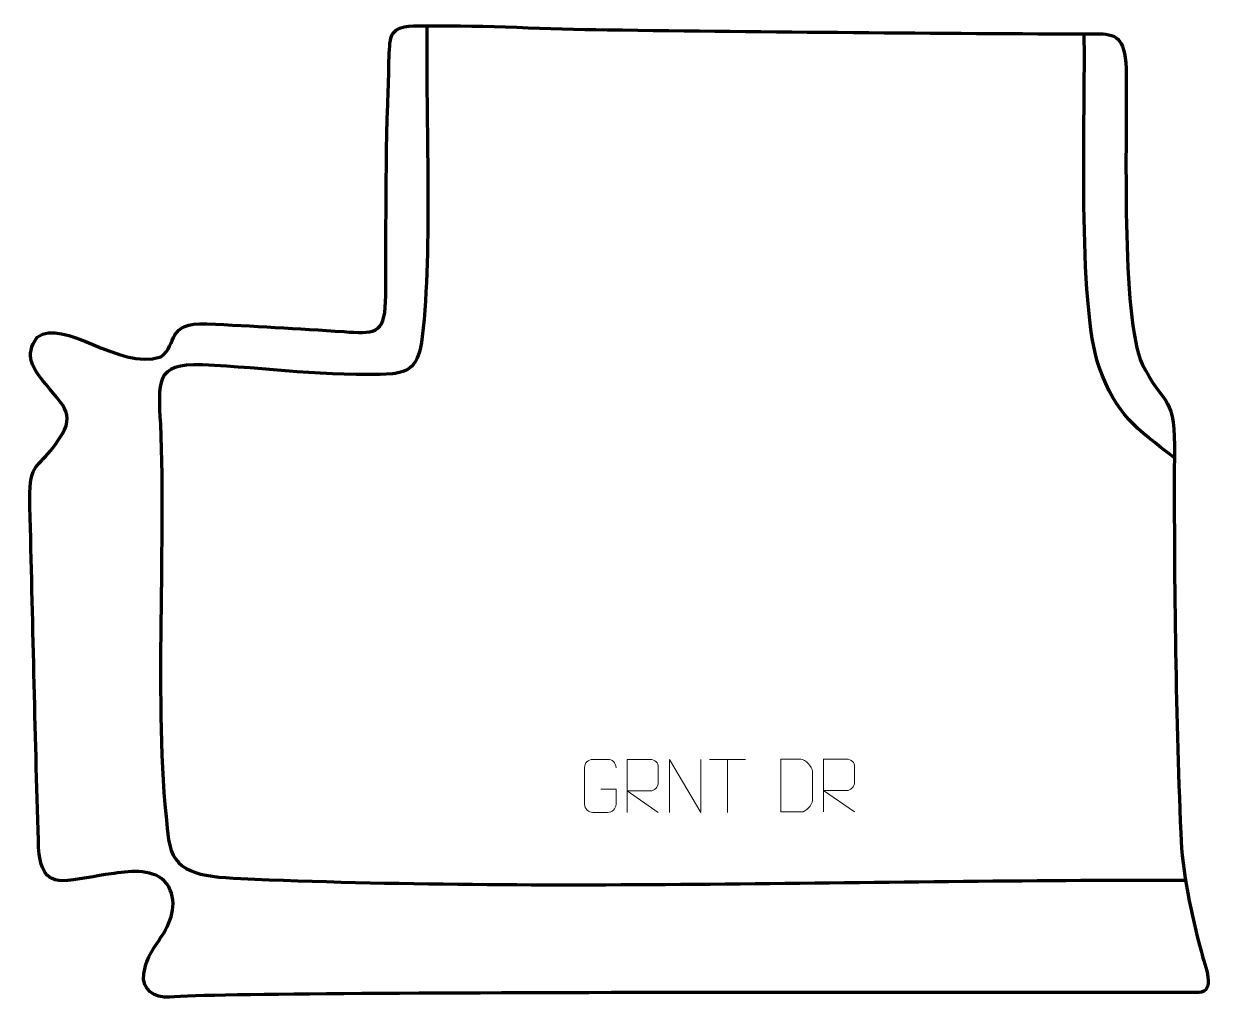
# Model space of a CAD drawing. Header units: millimetres. Extents: x -444 to 118, y 135 to 595.
import ezdxf

# ---------------------------------------------------------------- set-up
doc = ezdxf.new("R2010")
doc.units = ezdxf.units.MM
doc.header["$MEASUREMENT"] = 0
doc.layers.add('layer 2', color=7, linetype='Continuous')
doc.layers.add('layer 3', color=7, linetype='Continuous')

msp = doc.modelspace()

# ---------------------------------------------------------------- linework, layer by layer
at = {"layer": 'layer 2', "color": 140, "lineweight": 158}
for points, knots in [([(-253.7044, 593.5976), (-254.4332, 547.7734), (-251.0363, 490.3963), (-255.8955, 446.9204), (-255.8955, 446.9204), (-257.5265, 432.328), (-262.8032, 430.5924), (-269.9959, 429.5567), (-269.9959, 429.5567), (-300.7062, 427.8892), (-329.206, 432.5456), (-359.5339, 433.7588), (-359.5339, 433.7588), (-382.2957, 434.6693), (-380.2141, 425.2223), (-379.3473, 405.7661), (-379.3473, 405.7661), (-376.6439, 345.0845), (-382.8774, 266.5174), (-375.4389, 210.0763), (-375.4389, 210.0763), (-373.3861, 194.5002), (-361.2385, 192.5307), (-341.4927, 191.6562), (-341.4927, 191.6562), (-198.6846, 185.3318), (-42.0834, 191.2316), (102.3243, 190.9233), (102.3243, 190.9233), (102.3243, 190.9233), (103.8246, 190.9201), (103.8246, 190.9201)], [0, 0, 0, 0, 0.11111111, 0.11111111, 0.11111111, 0.11111111, 0.22222222, 0.22222222, 0.22222222, 0.22222222, 0.33333333, 0.33333333, 0.33333333, 0.33333333, 0.44444444, 0.44444444, 0.44444444, 0.44444444, 0.55555556, 0.55555556, 0.55555556, 0.55555556, 0.66666667, 0.66666667, 0.66666667, 0.66666667, 0.77777778, 0.77777778, 0.77777778, 0.77777778, 1, 1, 1, 1]), ([(98.5754, 389.9622), (80.5196, 403.882), (71.2198, 410.167), (63.13, 432.6943), (63.13, 432.6943), (52.7883, 461.4927), (56.7194, 554.1532), (56.0805, 589.81)], [0, 0, 0, 0, 0.33333333, 0.33333333, 0.33333333, 0.33333333, 1, 1, 1, 1])]:
    msp.add_open_spline(points, degree=3, knots=knots, dxfattribs=at)
at = {"layer": 'layer 3', "color": 242, "lineweight": 158}
msp.add_open_spline([(-273.1883, 463.5322), (-273.5272, 447.976), (-279.1456, 448.4715), (-292.9206, 449.4456), (-292.9206, 449.4456), (-314.3535, 450.8912), (-335.9985, 452.1457), (-357.457, 453.1189), (-357.457, 453.1189), (-376.8683, 453.9993), (-370.7778, 443.5561), (-379.1821, 437.4954), (-379.1821, 437.4954), (-399.0713, 431.2472), (-425.0481, 456.175), (-437.36, 446.8895), (-437.36, 446.8895), (-443.6881, 438.044), (-439.6123, 432.2859), (-433.3943, 424.7087), (-433.3943, 424.7087), (-422.6726, 411.6434), (-418.2557, 409.4737), (-431.1759, 393.2412), (-431.1759, 393.2412), (-437.862, 384.8418), (-441.3639, 387.1323), (-440.8403, 366.8192), (-440.8403, 366.8192), (-439.4904, 314.4071), (-438.4219, 261.9112), (-436.8498, 209.5159), (-436.8498, 209.5159), (-436.6028, 201.2859), (-435.8981, 190.4237), (-425.3989, 190.6334), (-425.3989, 190.6334), (-419.7349, 190.7465), (-408.8724, 192.9911), (-402.6031, 193.8799), (-402.6031, 193.8799), (-394.6922, 195.0014), (-383.8325, 196.5676), (-377.4939, 190.5621), (-377.4939, 190.5621), (-370.9282, 183.2289), (-373.1061, 173.4777), (-377.7873, 165.9476), (-377.7873, 165.9476), (-382.0571, 159.0796), (-385.789, 155.151), (-387.1736, 146.7714), (-387.1736, 146.7714), (-388.1272, 139.0584), (-382.1871, 135.2527), (-374.8352, 135.7959), (-374.8352, 135.7959), (-333.5728, 138.8445), (90.6282, 137.6997), (110.0532, 137.9695), (110.0532, 137.9695), (118.2708, 138.0836), (113.012, 150.503), (111.2888, 156.893), (111.2888, 156.893), (106.4774, 174.7368), (102.2818, 194.4955), (101.5553, 212.9546), (101.5553, 212.9546), (99.2077, 272.5984), (98.2508, 336.1435), (98.6061, 395.8436), (98.6061, 395.8436), (98.6358, 420.1743), (92.2885, 415.3838), (83.4288, 434.1675), (83.4288, 434.1675), (73.3624, 455.5095), (76.2684, 543.4004), (75.8816, 570.4679), (75.8816, 570.4679), (75.6432, 587.147), (72.0269, 589.7798), (63.2254, 589.7952), (63.2254, 589.7952), (-13.882, 589.9308), (-91.54, 590.8258), (-168.7365, 591.7257), (-168.7365, 591.7257), (-196.9241, 592.0542), (-225.7784, 593.9387), (-253.7044, 593.5976), (-253.7044, 593.5976), (-258.8533, 593.5396), (-266.1908, 594.5416), (-269.6659, 590.2133), (-269.6659, 590.2133), (-272.0021, 587.3035), (-271.3762, 576.7976), (-271.9545, 562.8815), (-271.9545, 562.8815), (-273.3331, 529.7141), (-272.8873, 477.3478), (-273.1883, 463.5322)], degree=3, knots=[0, 0, 0, 0, 0.03703704, 0.03703704, 0.03703704, 0.03703704, 0.07407407, 0.07407407, 0.07407407, 0.07407407, 0.11111111, 0.11111111, 0.11111111, 0.11111111, 0.14814815, 0.14814815, 0.14814815, 0.14814815, 0.18518519, 0.18518519, 0.18518519, 0.18518519, 0.22222222, 0.22222222, 0.22222222, 0.22222222, 0.25925926, 0.25925926, 0.25925926, 0.25925926, 0.2962963, 0.2962963, 0.2962963, 0.2962963, 0.33333333, 0.33333333, 0.33333333, 0.33333333, 0.37037037, 0.37037037, 0.37037037, 0.37037037, 0.40740741, 0.40740741, 0.40740741, 0.40740741, 0.44444444, 0.44444444, 0.44444444, 0.44444444, 0.48148148, 0.48148148, 0.48148148, 0.48148148, 0.51851852, 0.51851852, 0.51851852, 0.51851852, 0.55555556, 0.55555556, 0.55555556, 0.55555556, 0.59259259, 0.59259259, 0.59259259, 0.59259259, 0.62962963, 0.62962963, 0.62962963, 0.62962963, 0.66666667, 0.66666667, 0.66666667, 0.66666667, 0.7037037, 0.7037037, 0.7037037, 0.7037037, 0.74074074, 0.74074074, 0.74074074, 0.74074074, 0.77777778, 0.77777778, 0.77777778, 0.77777778, 0.81481481, 0.81481481, 0.81481481, 0.81481481, 0.85185185, 0.85185185, 0.85185185, 0.85185185, 0.88888889, 0.88888889, 0.88888889, 0.88888889, 0.92592593, 0.92592593, 0.92592593, 0.92592593, 1, 1, 1, 1], dxfattribs=at)
at = {"layer": 'layer 3', "color": 250, "lineweight": 9}
for points, knots in [([(-171.7333, 233.828), (-171.7333, 233.828), (-164.5652, 233.828), (-164.5652, 233.828), (-164.5652, 233.828), (-164.5652, 233.828), (-164.5652, 226.6599), (-164.5652, 226.6599), (-164.5652, 226.6599), (-164.7049, 224.3365), (-166.3821, 222.8569), (-168.5299, 222.8461), (-168.5299, 222.8461), (-170.8617, 222.8465), (-173.1937, 222.8465), (-175.5252, 222.8461), (-175.5252, 222.8461), (-177.4501, 222.7407), (-179.4223, 224.6252), (-179.4111, 226.6425), (-179.4111, 226.6425), (-179.4107, 232.4126), (-179.4107, 238.1823), (-179.4111, 243.9516), (-179.4111, 243.9516), (-179.4069, 246.0897), (-177.6601, 247.8089), (-175.5078, 247.7955), (-175.5078, 247.7955), (-173.1821, 247.7955), (-170.856, 247.7955), (-168.5299, 247.7955), (-168.5299, 247.7955), (-166.5832, 247.8309), (-164.5918, 246.3394), (-164.5652, 243.9017)], [0, 0, 0, 0, 0.1, 0.1, 0.1, 0.1, 0.2, 0.2, 0.2, 0.2, 0.3, 0.3, 0.3, 0.3, 0.4, 0.4, 0.4, 0.4, 0.5, 0.5, 0.5, 0.5, 0.6, 0.6, 0.6, 0.6, 0.7, 0.7, 0.7, 0.7, 0.8, 0.8, 0.8, 0.8, 1, 1, 1, 1]), ([(-159.3202, 222.8423), (-159.3202, 222.8423), (-159.3202, 247.7958), (-159.3202, 247.7958), (-159.3202, 247.7958), (-155.7254, 247.7958), (-152.1299, 247.7958), (-148.5347, 247.7958), (-148.5347, 247.7958), (-146.2094, 247.7581), (-144.6521, 246.2681), (-144.6562, 243.9017), (-144.6562, 243.9017), (-144.6566, 241.8662), (-144.6566, 238.8068), (-144.6562, 236.7708), (-144.6562, 236.7708), (-144.6627, 234.8953), (-146.475, 232.9535), (-148.4845, 232.9344), (-148.4845, 232.9344), (-148.4845, 232.9344), (-159.3202, 232.9344), (-159.3202, 232.9344), (-159.3202, 232.9344), (-159.3202, 232.9344), (-144.6655, 222.8423), (-144.6655, 222.8423)], [0, 0, 0, 0, 0.125, 0.125, 0.125, 0.125, 0.25, 0.25, 0.25, 0.25, 0.375, 0.375, 0.375, 0.375, 0.5, 0.5, 0.5, 0.5, 0.625, 0.625, 0.625, 0.625, 0.75, 0.75, 0.75, 0.75, 1, 1, 1, 1]), ([(-139.3155, 222.8423), (-139.3155, 222.8423), (-139.3155, 247.7958), (-139.3155, 247.7958), (-139.3155, 247.7958), (-139.3155, 247.7958), (-124.6607, 222.8423), (-124.6607, 222.8423), (-124.6607, 222.8423), (-124.6607, 222.8423), (-124.6607, 247.7958), (-124.6607, 247.7958)], [0, 0, 0, 0, 0.25, 0.25, 0.25, 0.25, 0.5, 0.5, 0.5, 0.5, 1, 1, 1, 1]), ([(-86.8337, 223.0349), (-84.5019, 223.0353), (-79.5517, 223.0113), (-77.2202, 223.011), (-77.2202, 223.011), (-75.2952, 222.9056), (-71.9766, 226.4472), (-71.9878, 228.4645), (-71.9878, 228.4645), (-71.9882, 234.2346), (-71.9882, 236.4043), (-71.9878, 242.1736), (-71.9878, 242.1736), (-71.9921, 244.3117), (-75.3666, 247.9718), (-77.519, 247.9583), (-77.519, 247.9583), (-79.8447, 247.9583), (-84.569, 247.9583), (-86.8951, 247.9583), (-86.8951, 247.9583), (-86.8947, 242.2114), (-86.8334, 228.7822), (-86.8337, 223.0349)], [0, 0, 0, 0, 0.14285714, 0.14285714, 0.14285714, 0.14285714, 0.28571429, 0.28571429, 0.28571429, 0.28571429, 0.42857143, 0.42857143, 0.42857143, 0.42857143, 0.57142857, 0.57142857, 0.57142857, 0.57142857, 0.71428571, 0.71428571, 0.71428571, 0.71428571, 1, 1, 1, 1]), ([(-66.7734, 223.0068), (-66.7734, 223.0068), (-66.7734, 247.9603), (-66.7734, 247.9603), (-66.7734, 247.9603), (-63.1786, 247.9603), (-59.5831, 247.9603), (-55.9879, 247.9603), (-55.9879, 247.9603), (-53.6626, 247.9226), (-52.1053, 246.4326), (-52.1094, 244.0662), (-52.1094, 244.0662), (-52.1098, 242.0307), (-52.1098, 238.9713), (-52.1094, 236.9353), (-52.1094, 236.9353), (-52.1159, 235.0598), (-53.9282, 233.118), (-55.9377, 233.0989), (-55.9377, 233.0989), (-55.9377, 233.0989), (-66.7734, 233.0989), (-66.7734, 233.0989), (-66.7734, 233.0989), (-66.7734, 233.0989), (-52.1187, 223.0068), (-52.1187, 223.0068)], [0, 0, 0, 0, 0.125, 0.125, 0.125, 0.125, 0.25, 0.25, 0.25, 0.25, 0.375, 0.375, 0.375, 0.375, 0.5, 0.5, 0.5, 0.5, 0.625, 0.625, 0.625, 0.625, 0.75, 0.75, 0.75, 0.75, 1, 1, 1, 1])]:
    msp.add_open_spline(points, degree=3, knots=knots, dxfattribs=at)
for points in [[(-120.4817, 247.7723), (-120.4817, 247.7723), (-103.4945, 247.7723), (-103.4945, 247.7723)], [(-111.9879, 222.8423), (-111.9879, 222.8423), (-111.9879, 247.7958), (-111.9879, 247.7958)]]:
    msp.add_open_spline(points, degree=3, dxfattribs=at)

doc.saveas('drawing.dxf')
